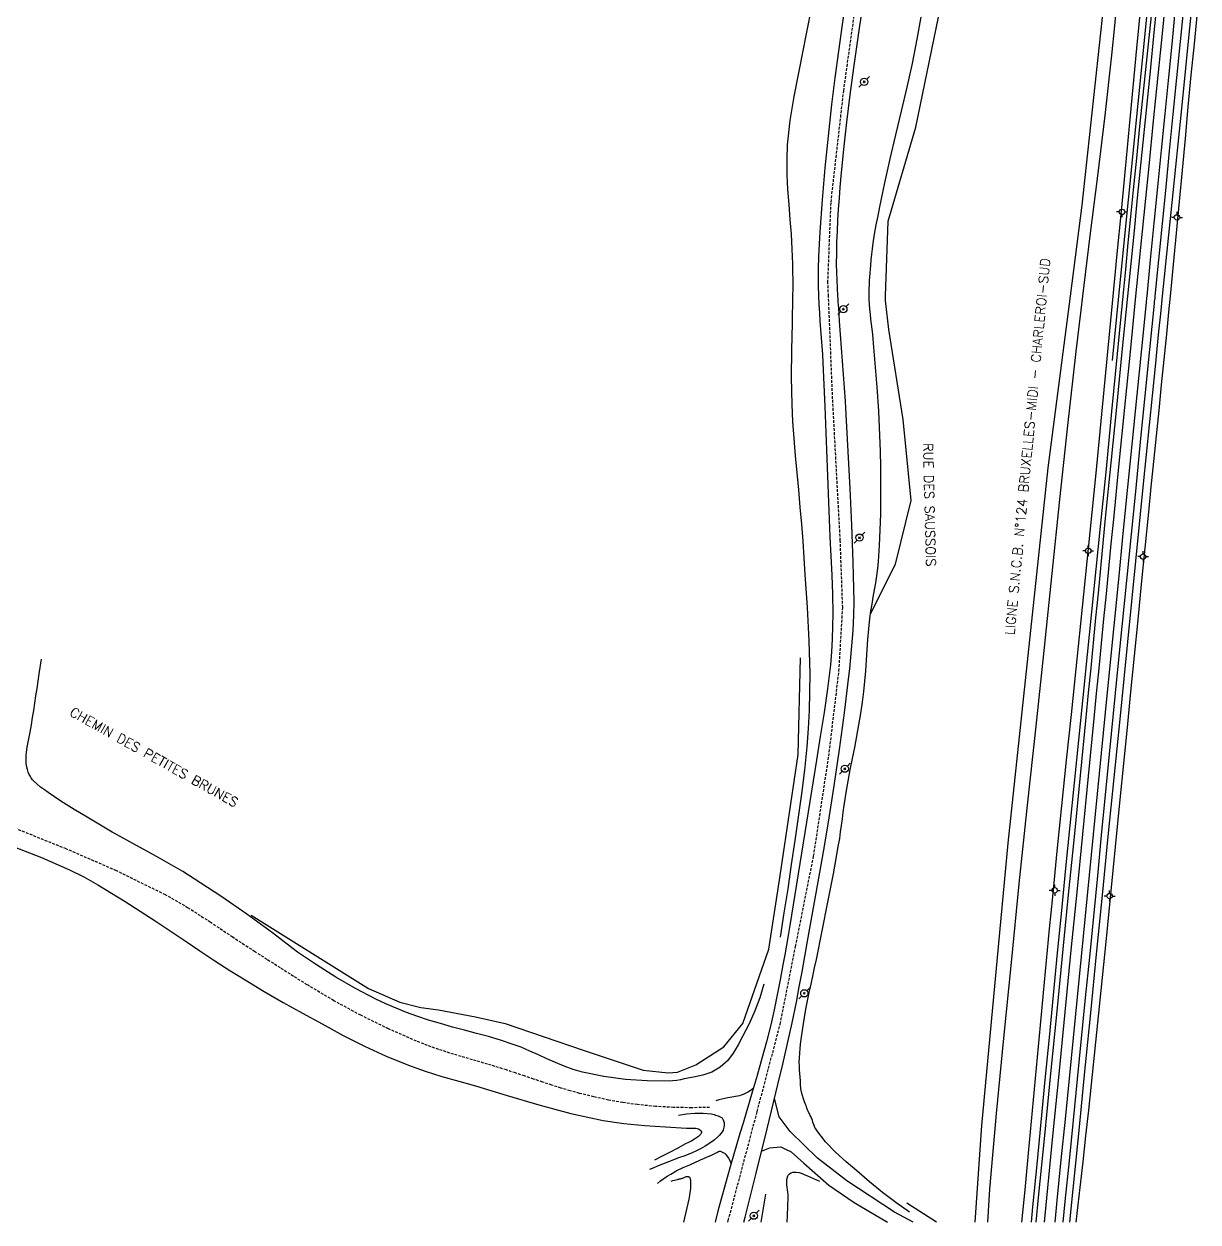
# Model space of a CAD drawing. Header units: millimetres. Extents: x 149998 to 151001, y 150999 to 152001.
# Drawn here: x 150139.2 to 150356, y 151000 to 151221.3 of the extents above; entities that cross this region are included whole.
import ezdxf
from ezdxf.enums import TextEntityAlignment as Align

# ---------------------------------------------------------------- set-up
doc = ezdxf.new("R2010")
doc.units = ezdxf.units.MM
doc.linetypes.add('DASHED', pattern=[0.75, 0.5, -0.25])
doc.layers.get('0').update_dxf_attribs({"linetype": 'CONTINUOUS'})
for name, color, linetype in [('W0001', 6, 'DASHED'), ('W0008', 7, 'CONTINUOUS'), ('W0017', 7, 'CONTINUOUS'), ('W0070', 7, 'DASHED'), ('W0071', 7, 'CONTINUOUS'), ('W0211', 2, 'CONTINUOUS'), ('W0214', 2, 'CONTINUOUS'), ('W0330', 7, 'CONTINUOUS'), ('W0473', 7, 'CONTINUOUS'), ('W0610', 7, 'CONTINUOUS'), ('W0700', 7, 'CONTINUOUS'), ('W0989', 7, 'CONTINUOUS')]:
    doc.layers.add(name, color=color, linetype=linetype)
doc.styles.get("Standard").update_dxf_attribs({"font": 'romans.shx', "width": 0.85})

# ---------------------------------------------------------------- blocks, each defined once
blk = doc.blocks.new('T473')
for p, q in [((-0.166667, 0.166667), (0.166667, -0.166667)), ((-0.166667, -0.166667), (0.166667, 0.166667)), ((0.500001, 0.500001), (1.000002, 1.000002)), ((-1.000002, -1.000002), (-0.500001, -0.500001))]:
    blk.add_line(p, q)
blk.add_ellipse((0, 0), major_axis=(0.471405, 0.471405), ratio=1, start_param=5.4977871438, end_param=11.780972451)
blk = doc.blocks.new('T610')
for p, q in [((-0.500001, 0), (-1.000002, 0)), ((0, 0.500001), (0, 1.000002)), ((0.500001, 0), (1.000002, 0)), ((0, -0.500001), (0, -1.000002))]:
    blk.add_line(p, q)
blk.add_ellipse((0, 0), major_axis=(-0.353554, 0.353554), ratio=1, start_param=3.926990817, end_param=10.2101761242)

msp = doc.modelspace()

# ---------------------------------------------------------------- linework, layer by layer
at = {"layer": 'W0001'}
for points in [[(150287.74, 151171), (150287.63, 151173.52), (150288.22, 151188.39), (150290.55, 151208.94), (150293.44, 151229.66), (150298.06, 151261.73), (150301.16, 151286.59), (150304.65, 151306.6), (150309.45, 151331.41), (150312.53, 151349.9), (150316.99, 151374.32), (150320.2, 151393.6), (150320.46, 151398.2), (150321.5, 151409.2), (150320.9, 151429)], [(150269.17, 151000), (150269.24, 151000.28), (150274.58, 151020.41), (150278.82, 151036.53), (150281.66, 151050.92), (150285, 151067.58), (150287.8, 151086.05), (150289.68, 151101.77), (150290.37, 151113.48), (150289.92, 151125.89), (150288.51, 151152.02), (150287.74, 151171)]]:
    msp.add_lwpolyline(points, dxfattribs=at)
at = {"layer": 'W0008'}
for points in [[(150291.02, 151226.07), (150290.29, 151221.17), (150289.58, 151216.27), (150288.92, 151211.36), (150288.32, 151206.44), (150287.66, 151200.58), (150287.08, 151194.7), (150286.57, 151188.82), (150286.15, 151182.92), (150286.02, 151180.63), (150285.91, 151178.33), (150285.84, 151176.03), (150285.83, 151173.73), (150285.84, 151173.04), (150285.86, 151172.36), (150285.88, 151171.68), (150285.9, 151171)], [(150289.49, 151171), (150289.4, 151172.48), (150289.32, 151173.96), (150289.26, 151175.44), (150289.24, 151176.92), (150289.26, 151178.95), (150289.31, 151180.99), (150289.39, 151183.02), (150289.49, 151185.05), (150289.61, 151187.08), (150289.76, 151189.1), (150289.91, 151191.13), (150290.08, 151193.15), (150290.56, 151198.17), (150291.13, 151203.17), (150291.77, 151208.17), (150292.44, 151213.16), (150292.98, 151217.06), (150293.56, 151220.96), (150294.17, 151224.85)], [(150285.9, 151171), (150285.98, 151169.46), (150286.07, 151167.92), (150286.17, 151166.39), (150286.28, 151164.85), (150286.4, 151163.32), (150286.51, 151161.78), (150286.61, 151160.24), (150286.69, 151158.7), (150287.06, 151150.66), (150287.39, 151142.62), (150287.71, 151134.57), (150288.02, 151126.53), (150288.18, 151123), (150288.36, 151119.48), (150288.5, 151115.95), (150288.55, 151112.42), (150288.51, 151110.05), (150288.43, 151107.67), (150288.29, 151105.3), (150288.1, 151102.93), (150287.58, 151098.51), (150286.93, 151094.1), (150286.21, 151089.71), (150285.51, 151085.31), (150284.31, 151077.67), (150283.09, 151070.03), (150281.84, 151062.39), (150280.58, 151054.76), (150280.28, 151052.95), (150279.97, 151051.14), (150279.66, 151049.33), (150279.33, 151047.52), (150278.81, 151044.74), (150278.28, 151041.96), (150277.72, 151039.18), (150277.09, 151036.41), (150276.31, 151033.29), (150275.45, 151030.18), (150274.56, 151027.08), (150273.67, 151023.98), (150273.12, 151022.06), (150272.55, 151020.15), (150271.97, 151018.24), (150271.39, 151016.33), (150270.81, 151014.42), (150270.24, 151012.51), (150269.68, 151010.6), (150269.14, 151008.68), (150267.38, 151002.23), (150266.8, 151000)], [(150272.1, 151000), (150272.33, 151000.89), (150274.4, 151009.04), (150276.43, 151017.2), (150278.41, 151025.38), (150279.3, 151029.18), (150280.17, 151032.98), (150281.01, 151036.8), (150281.81, 151040.62), (150282.35, 151043.42), (150282.86, 151046.24), (150283.35, 151049.05), (150283.85, 151051.86), (150284.85, 151057.36), (150285.86, 151062.86), (150286.84, 151068.36), (150287.76, 151073.87), (150288.8, 151080.58), (150289.8, 151087.3), (150290.72, 151094.04), (150291.52, 151100.78), (150291.67, 151102.19), (150291.82, 151103.6), (150291.96, 151105.01), (150292.08, 151106.43), (150292.19, 151107.84), (150292.29, 151109.26), (150292.37, 151110.67), (150292.42, 151112.09), (150292.46, 151114.54), (150292.43, 151116.99), (150292.36, 151119.44), (150292.29, 151121.88), (150292.05, 151128.7), (150291.75, 151135.51), (150291.4, 151142.33), (150291.02, 151149.14), (150290.86, 151151.6), (150290.69, 151154.07), (150290.51, 151156.53), (150290.32, 151159), (150290.14, 151161.46), (150289.95, 151163.93), (150289.78, 151166.39), (150289.63, 151168.86), (150289.6, 151169.4), (150289.56, 151169.93), (150289.53, 151170.47), (150289.49, 151171)]]:
    msp.add_lwpolyline(points, dxfattribs=at)
at = {"layer": 'W0017'}
for points in [[(150303.38, 151000), (150299.91, 151001.84), (150291.1, 151007.64), (150285.71, 151011.81), (150280.66, 151016.72), (150278.64, 151019.41), (150277.78, 151022.83)], [(150275.39, 151013.09), (150276.94, 151013.7), (150278.92, 151013.86), (150279.68, 151013.54), (150280.84, 151012.94), (150283.19, 151010.86), (150287.83, 151006.78), (150292.48, 151003.61), (150298.67, 151000)]]:
    msp.add_lwpolyline(points, dxfattribs=at)
at = {"layer": 'W0070'}
for points in [[(150137.42, 151072.79), (150146.79, 151069.03), (150156.06, 151065.01), (150165.13, 151060.55), (150169.41, 151058.11), (150173.54, 151055.45), (150177.62, 151052.71), (150181.73, 151050.03), (150184.18, 151048.47), (150186.63, 151046.91), (150189.09, 151045.35), (150191.54, 151043.79)], [(150265.77, 151021.18), (150262.44, 151021.11), (150259.12, 151021.17), (150255.81, 151021.36), (150252.5, 151021.68), (150249.78, 151022.06), (150247.09, 151022.54), (150244.41, 151023.12), (150241.75, 151023.77), (150240.04, 151024.24), (150238.34, 151024.74), (150236.65, 151025.28), (150234.97, 151025.84), (150233.3, 151026.41), (150231.63, 151026.98), (150229.95, 151027.54), (150228.27, 151028.09), (150226.19, 151028.74), (150224.1, 151029.36), (150222.01, 151029.97), (150219.92, 151030.58), (150217.83, 151031.21), (150215.76, 151031.88), (150213.7, 151032.61), (150211.67, 151033.41), (150206.48, 151035.69), (150201.39, 151038.18), (150196.4, 151040.88), (150191.54, 151043.79)]]:
    msp.add_lwpolyline(points, dxfattribs=at)
at = {"layer": 'W0071'}
for points in [[(150273.89, 151024.71), (150273.45, 151024.36), (150272.98, 151024.05), (150272.49, 151023.78), (150271.98, 151023.56), (150271.64, 151023.44), (150271.3, 151023.34), (150270.94, 151023.26), (150270.59, 151023.2), (150270.24, 151023.14), (150269.88, 151023.09), (150269.53, 151023.02), (150269.18, 151022.95), (150268.61, 151022.82), (150268.05, 151022.68), (150267.49, 151022.55), (150266.93, 151022.4)], [(150260.03, 151019.72), (150261.54, 151019.98), (150263.07, 151020.11), (150264.6, 151020.11), (150266.12, 151019.98), (150266.39, 151019.94), (150266.65, 151019.86), (150266.9, 151019.77), (150267.15, 151019.67), (150267.39, 151019.59), (150267.64, 151019.51), (150267.88, 151019.4), (150268.09, 151019.23), (150268.26, 151018.97), (150268.38, 151018.69), (150268.45, 151018.4), (150268.48, 151018.11), (150268.48, 151017.82), (150268.44, 151017.53), (150268.37, 151017.25), (150268.27, 151016.97), (150268.09, 151016.65), (150267.88, 151016.35), (150267.64, 151016.07), (150267.38, 151015.81), (150266.62, 151015.15), (150265.81, 151014.57), (150264.96, 151014.03), (150264.09, 151013.54), (150263.35, 151013.16), (150262.58, 151012.81), (150261.81, 151012.49), (150261.03, 151012.19), (150260.24, 151011.9), (150259.46, 151011.61), (150258.68, 151011.32), (150257.9, 151011.01), (150257.1, 151010.69), (150256.3, 151010.36), (150255.51, 151010.03), (150254.71, 151009.71)], [(150256.17, 151007.1), (150256.75, 151007.58), (150257.35, 151008.04), (150257.97, 151008.46), (150258.6, 151008.86), (150259.74, 151009.49), (150260.92, 151010.05), (150262.11, 151010.58), (150263.29, 151011.11), (150263.77, 151011.33), (150264.25, 151011.54), (150264.73, 151011.75), (150265.21, 151011.96), (150265.69, 151012.17), (150266.17, 151012.38), (150266.65, 151012.6), (150267.13, 151012.82), (150267.2, 151012.85), (150267.26, 151012.89), (150267.32, 151012.94), (150267.38, 151012.98), (150267.45, 151013.02), (150267.52, 151013.05), (150267.6, 151013.08), (150267.68, 151013.09), (150267.8, 151013.08), (150267.92, 151013.03), (150268.03, 151012.97), (150268.13, 151012.92), (150268.26, 151012.85), (150268.4, 151012.78), (150268.53, 151012.7), (150268.65, 151012.61), (150269, 151012.22), (150269.3, 151011.8), (150269.55, 151011.34), (150269.74, 151010.86)]]:
    msp.add_lwpolyline(points, dxfattribs=at)
at = {"layer": 'W0211'}
for points in [[(150349.28, 151299.04), (150347.79, 151289.06), (150346.4, 151279.08), (150345.12, 151269.07), (150343.95, 151259.06), (150343.37, 151253.63), (150342.86, 151248.19), (150342.39, 151242.74), (150341.95, 151237.3), (150341.51, 151231.85), (150341.05, 151226.41), (150340.56, 151220.96), (150340.01, 151215.53), (150338.77, 151204.38), (150337.41, 151193.25), (150336, 151182.13), (150334.62, 151171)], [(150342.14, 151171), (150342.62, 151175.91), (150343.1, 151180.83), (150343.58, 151185.74), (150344.07, 151190.65), (150344.66, 151196.5), (150345.26, 151202.36), (150345.86, 151208.21), (150346.47, 151214.07), (150347.08, 151219.92), (150347.68, 151225.77)], [(150284.38, 151223.19), (150283.93, 151221.02), (150283.49, 151218.84), (150283.07, 151216.66), (150282.22, 151212.27), (150281.34, 151207.87), (150280.59, 151203.44), (150280.14, 151198.96), (150280.04, 151196.2), (150280.07, 151193.44), (150280.2, 151190.69), (150280.4, 151187.94), (150280.62, 151185.2), (150280.83, 151182.45), (150281, 151179.71), (150281.1, 151176.96), (150281.12, 151175.47), (150281.13, 151173.98), (150281.13, 151172.49), (150281.12, 151171)], [(150295.27, 151171), (150295.27, 151171.71), (150295.28, 151172.42), (150295.3, 151173.13), (150295.34, 151173.85), (150295.38, 151174.56), (150295.43, 151175.26), (150295.48, 151175.97), (150295.54, 151176.68), (150295.62, 151177.72), (150295.73, 151178.75), (150295.85, 151179.77), (150295.99, 151180.8), (150296.26, 151182.49), (150296.57, 151184.18), (150296.9, 151185.86), (150297.23, 151187.54), (150298.16, 151191.97), (150299.16, 151196.38), (150300.19, 151200.78), (150301.24, 151205.18), (150302.27, 151209.59), (150303.24, 151214.01), (150304.14, 151218.45), (150304.92, 151222.91)], [(150354.67, 151223.02), (150352.91, 151205.68), (150351.13, 151188.34), (150349.36, 151171)], [(150281.12, 151171), (150281.03, 151166.01), (150280.92, 151161.02), (150280.87, 151156.03), (150280.97, 151151.03), (150281.12, 151147.86), (150281.34, 151144.7), (150281.6, 151141.54), (150281.89, 151138.38), (150282.19, 151135.22), (150282.48, 151132.06), (150282.75, 151128.9), (150282.98, 151125.74), (150283.4, 151119.62), (150283.8, 151113.5), (150284.12, 151107.37), (150284.27, 151101.24), (150284.25, 151097.87), (150284.17, 151094.5), (150284.01, 151091.14), (150283.77, 151087.77), (150283.33, 151083.44), (150282.76, 151079.11), (150282.14, 151074.8), (150281.51, 151070.49), (150280.87, 151066.02), (150280.21, 151061.56), (150279.52, 151057.1), (150278.8, 151052.64)], [(150302.71, 151001.83), (150300.19, 151003.62), (150297.72, 151005.48), (150295.31, 151007.42), (150292.97, 151009.43), (150291.01, 151011.15), (150289.04, 151012.91), (150287.19, 151014.8), (150285.56, 151016.9), (150285.39, 151017.19), (150285.23, 151017.49), (150285.1, 151017.8), (150284.98, 151018.12), (150284.87, 151018.43), (150284.76, 151018.75), (150284.64, 151019.06), (150284.52, 151019.37), (150284.39, 151019.65), (150284.27, 151019.92), (150284.14, 151020.2), (150284.02, 151020.47), (150283.89, 151020.75), (150283.77, 151021.03), (150283.66, 151021.31), (150283.55, 151021.59), (150283.32, 151022.18), (150283.11, 151022.77), (150282.92, 151023.37), (150282.77, 151023.99), (150282.66, 151024.68), (150282.6, 151025.38), (150282.57, 151026.08), (150282.53, 151026.77), (150282.47, 151027.45), (150282.41, 151028.13), (150282.36, 151028.81), (150282.35, 151029.5), (150282.37, 151030.35), (150282.43, 151031.19), (150282.5, 151032.04), (150282.58, 151032.88), (150282.69, 151033.72), (150282.8, 151034.56), (150282.92, 151035.39), (150283.05, 151036.23), (150283.3, 151037.78), (150283.58, 151039.32), (150283.88, 151040.85), (150284.2, 151042.38), (150284.54, 151043.91), (150284.87, 151045.44), (150285.19, 151046.97), (150285.5, 151048.5), (150286.56, 151053.78), (150287.63, 151059.06), (150288.67, 151064.34), (150289.62, 151069.64), (150289.81, 151070.85), (150289.99, 151072.06), (150290.16, 151073.27), (150290.32, 151074.48), (150290.48, 151075.69), (150290.64, 151076.91), (150290.82, 151078.12), (150291, 151079.32), (150291.36, 151081.42), (150291.75, 151083.51), (150292.16, 151085.59), (150292.58, 151087.67), (150292.99, 151089.76), (150293.37, 151091.85), (150293.73, 151093.95), (150294.04, 151096.05), (150294.27, 151097.97), (150294.46, 151099.9), (150294.61, 151101.83), (150294.75, 151103.76), (150294.88, 151105.69), (150295.03, 151107.62), (150295.19, 151109.55), (150295.4, 151111.48), (150295.58, 151112.8), (150295.78, 151114.12), (150296.01, 151115.43), (150296.24, 151116.74), (150296.46, 151118.06), (150296.67, 151119.38), (150296.85, 151120.7), (150296.98, 151122.03), (150297.18, 151124.93), (150297.31, 151127.84), (150297.4, 151130.75), (150297.43, 151133.66), (150297.42, 151136.57), (150297.39, 151139.47), (150297.33, 151142.38), (150297.25, 151145.29), (150297.05, 151149.74), (150296.75, 151154.18), (150296.38, 151158.62), (150296, 151163.05), (150295.92, 151163.97), (150295.81, 151164.9), (150295.7, 151165.82), (150295.59, 151166.74), (150295.48, 151167.67), (150295.39, 151168.6), (150295.32, 151169.52), (150295.28, 151170.45), (150295.27, 151170.59), (150295.27, 151170.73), (150295.27, 151170.86), (150295.27, 151171)], [(150334.62, 151171), (150334.31, 151168.44), (150334.01, 151165.88), (150333.71, 151163.32), (150333.41, 151160.76), (150331.89, 151147.1), (150330.43, 151133.43), (150329, 151119.76), (150327.56, 151106.09), (150326.01, 151091.56), (150324.44, 151077.02), (150322.9, 151062.49), (150321.46, 151047.94), (150320.08, 151033.99), (150318.69, 151020.04), (150317.47, 151006.07), (150317.11, 151000)], [(150325.22, 151000), (150325.49, 151002.79), (150326.26, 151010.61), (150327.02, 151018.43), (150327.78, 151026.25), (150328.53, 151034.07), (150329.29, 151041.89), (150330.04, 151049.71), (150330.81, 151057.53), (150331.58, 151065.35), (150332.37, 151073.24), (150333.17, 151081.13), (150333.98, 151089.02), (150334.79, 151096.91), (150335.6, 151104.8), (150336.4, 151112.69), (150337.2, 151120.58), (150338, 151128.47), (150339.05, 151139.1), (150340.08, 151149.73), (150341.11, 151160.37), (150342.14, 151171)], [(150349.36, 151171), (150349.03, 151167.76), (150348.71, 151164.51), (150348.38, 151161.27), (150348.05, 151158.03), (150345.86, 151136.32), (150343.69, 151114.61), (150341.52, 151092.91), (150339.35, 151071.2), (150338.27, 151060.35), (150337.19, 151049.49), (150336.11, 151038.64), (150335.03, 151027.79), (150333.96, 151016.93), (150332.88, 151006.08), (150332.27, 151000)], [(150189.72, 151049.84), (150185.08, 151053.41), (150180.35, 151056.86), (150175.53, 151060.19), (150170.64, 151063.41), (150168.52, 151064.72), (150166.37, 151065.99), (150164.2, 151067.21), (150162.02, 151068.42), (150159.83, 151069.61), (150157.65, 151070.82), (150155.48, 151072.04), (150153.33, 151073.3), (150150.88, 151074.75), (150148.44, 151076.21), (150146.02, 151077.72), (150143.66, 151079.32), (150142.95, 151079.83), (150142.25, 151080.35), (150141.57, 151080.91), (150140.94, 151081.52), (150140.78, 151081.69), (150140.63, 151081.87), (150140.5, 151082.07), (150140.38, 151082.27), (150140.16, 151082.69), (150139.97, 151083.12), (150139.82, 151083.57), (150139.7, 151084.02), (150139.6, 151084.71), (150139.57, 151085.39), (150139.59, 151086.08), (150139.64, 151086.76), (150139.76, 151087.7), (150139.95, 151088.63), (150140.16, 151089.56), (150140.34, 151090.49), (150140.56, 151091.83), (150140.78, 151093.17), (150140.99, 151094.51), (150141.19, 151095.86), (150141.4, 151097.2), (150141.6, 151098.55), (150141.8, 151099.89), (150142.01, 151101.24), (150142.43, 151103.98)], [(150137.16, 151069.36), (150142.42, 151067.34), (150147.59, 151065.08), (150150.23, 151063.74), (150152.8, 151062.28), (150155.33, 151060.74), (150157.85, 151059.2), (150160.66, 151057.44), (150163.43, 151055.64), (150166.19, 151053.81), (150168.93, 151051.95), (150171.67, 151050.1), (150174.43, 151048.27), (150177.2, 151046.47), (150180.01, 151044.72), (150183.52, 151042.61), (150187.06, 151040.56), (150190.64, 151038.56), (150194.24, 151036.62)], [(150275.8, 151043.94), (150275.04, 151041.44), (150274.13, 151038.98), (150273.08, 151036.59), (150271.88, 151034.26), (150271.05, 151032.74), (150270.16, 151031.22), (150269.09, 151029.79), (150267.76, 151028.58), (150266.21, 151027.7), (150264.51, 151027.15), (150262.8, 151026.78), (150261.12, 151026.42), (150260.43, 151026.27), (150259.73, 151026.14), (150259.03, 151026.05), (150258.32, 151026.01), (150254.28, 151026.05), (150250.25, 151026.34), (150246.25, 151026.89), (150242.29, 151027.71), (150240.61, 151028.19), (150238.96, 151028.78), (150237.34, 151029.44), (150235.75, 151030.15), (150234.17, 151030.88), (150232.58, 151031.59), (150230.97, 151032.27), (150229.34, 151032.87), (150227.16, 151033.58), (150224.96, 151034.24), (150222.74, 151034.84), (150220.53, 151035.43), (150218.31, 151036.02), (150216.1, 151036.64), (150213.9, 151037.3), (150211.72, 151038.02), (150209.8, 151038.73), (150207.89, 151039.48), (150206.01, 151040.29), (150204.16, 151041.17), (150200.43, 151043.14), (150196.78, 151045.24), (150193.21, 151047.48), (150189.72, 151049.84)], [(150194.24, 151036.62), (150198.12, 151034.48), (150202.07, 151032.49), (150206.09, 151030.65), (150210.18, 151028.96), (150213.24, 151027.87), (150216.35, 151026.91), (150219.47, 151026.03), (150222.59, 151025.14), (150228.43, 151023.4), (150234.27, 151021.64), (150240.17, 151020.04), (150246.14, 151018.76), (150249.96, 151018.19), (150253.81, 151017.81), (150257.66, 151017.56), (150261.51, 151017.36), (150261.67, 151017.35), (150261.82, 151017.35), (150261.97, 151017.36), (150262.12, 151017.36), (150262.28, 151017.36), (150262.43, 151017.36), (150262.58, 151017.36), (150262.73, 151017.35), (150262.98, 151017.33), (150263.24, 151017.32), (150263.5, 151017.28), (150263.74, 151017.19), (150263.91, 151017.1), (150264.06, 151016.99), (150264.19, 151016.85), (150264.29, 151016.68), (150264.3, 151016.61), (150264.3, 151016.54), (150264.28, 151016.47), (150264.26, 151016.4), (150264.12, 151016.18), (150263.95, 151015.98), (150263.76, 151015.82), (150263.56, 151015.66), (150263.03, 151015.3), (150262.48, 151015), (150261.91, 151014.72), (150261.35, 151014.43), (150259.92, 151013.67), (150258.48, 151012.92), (150257.04, 151012.18), (150255.59, 151011.45)], [(150258.67, 151007.57), (150258.97, 151007.65), (150259.28, 151007.73), (150259.58, 151007.8), (150259.89, 151007.88), (150259.99, 151007.91), (150260.1, 151007.93), (150260.21, 151007.95), (150260.31, 151007.97), (150260.42, 151008), (150260.53, 151008.02), (150260.63, 151008.05), (150260.74, 151008.08), (150260.86, 151008.12), (150260.98, 151008.18), (150261.09, 151008.24), (150261.2, 151008.3), (150261.32, 151008.35), (150261.45, 151008.4), (150261.58, 151008.42), (150261.72, 151008.43), (150261.82, 151008.41), (150261.91, 151008.38), (150261.99, 151008.33), (150262.07, 151008.27), (150262.08, 151008.26), (150262.1, 151008.25), (150262.12, 151008.24), (150262.13, 151008.22), (150262.22, 151007.95), (150262.25, 151007.66), (150262.25, 151007.38), (150262.25, 151007.1), (150262.26, 151006.78), (150262.25, 151006.45), (150262.24, 151006.12), (150262.21, 151005.8), (150262.1, 151004.99), (150261.95, 151004.2), (150261.79, 151003.4), (150261.61, 151002.61), (150260.98, 151000)], [(150280.09, 151000), (150280.16, 151001.21), (150280.24, 151002.9), (150280.29, 151004.59), (150280.28, 151005.05), (150280.23, 151005.51), (150280.17, 151005.97), (150280.1, 151006.42), (150280.05, 151006.89), (150280.03, 151007.36), (150280.06, 151007.83), (150280.15, 151008.3), (150280.18, 151008.39), (150280.21, 151008.48), (150280.25, 151008.56), (150280.29, 151008.65), (150280.34, 151008.73), (150280.4, 151008.8), (150280.47, 151008.87), (150280.55, 151008.93), (150280.84, 151009.09), (150281.15, 151009.19), (150281.47, 151009.23), (150281.79, 151009.23), (150282.34, 151009.14), (150282.87, 151008.96), (150283.37, 151008.74), (150283.87, 151008.53), (150284.43, 151008.31), (150284.98, 151008.07), (150285.53, 151007.82), (150286.07, 151007.56)]]:
    msp.add_lwpolyline(points, dxfattribs=at)
at = {"layer": 'W0214'}
for points in [[(150340.32, 151171), (150341.07, 151178.85), (150341.82, 151186.7), (150342.57, 151194.55), (150343.33, 151202.39), (150344.71, 151216.83), (150346.08, 151231.26), (150347.47, 151245.69), (150348.91, 151260.12), (150350.33, 151273.83), (150351.79, 151287.53), (150353.29, 151301.23), (150354.83, 151314.93)], [(150346.62, 151224.41), (150344.85, 151206.61), (150343.08, 151188.8), (150341.3, 151171)], [(150350.89, 151171), (150351.45, 151176.83), (150352.01, 151182.65), (150352.56, 151188.48), (150353.1, 151194.31), (150353.65, 151200.14), (150354.19, 151205.97), (150354.74, 151211.8), (150355.3, 151217.62), (150355.98, 151224.72)], [(150323.47, 151000), (150324.05, 151005.92), (150324.7, 151012.72), (150325.26, 151018.64), (150325.81, 151024.56), (150326.36, 151030.47), (150326.9, 151036.39), (150327.45, 151042.31), (150328, 151048.23), (150328.56, 151054.14), (150329.14, 151060.06), (150329.98, 151068.48), (150330.84, 151076.9), (150331.72, 151085.32), (150332.6, 151093.73), (150333.49, 151102.15), (150334.37, 151110.57), (150335.23, 151118.99), (150336.08, 151127.41), (150337.16, 151138.3), (150338.22, 151149.2), (150339.27, 151160.1), (150340.32, 151171)], [(150333.48, 151000), (150333.66, 151001.59), (150334.2, 151006.36), (150334.74, 151011.13), (150335.28, 151015.9), (150335.81, 151020.67), (150336.33, 151025.44), (150337.69, 151038.59), (150339.01, 151051.75), (150340.31, 151064.91), (150341.62, 151078.07), (150342.28, 151084.7), (150342.94, 151091.33), (150343.59, 151097.96), (150344.25, 151104.59), (150344.91, 151111.21), (150345.56, 151117.84), (150346.22, 151124.47), (150346.88, 151131.1), (150347.35, 151135.8), (150347.83, 151140.5), (150348.31, 151145.2), (150348.79, 151149.91), (150349.26, 151154.61), (150349.74, 151159.31), (150350.21, 151164.01), (150350.67, 151168.71), (150350.72, 151169.29), (150350.78, 151169.86), (150350.83, 151170.43), (150350.89, 151171)], [(150341.3, 151171), (150340.11, 151159.13)], [(150276.09, 151005.15), (150275.25, 151000)]]:
    msp.add_lwpolyline(points, dxfattribs=at)
at = {"layer": 'W0330'}
for points in [[(150344.3, 151383.96), (150345.12, 151372.01), (150345.13, 151352.77), (150347.16, 151336.04), (150348.55, 151326.45), (150347.63, 151318.22), (150346.25, 151298.61), (150342.99, 151273.46), (150340.15, 151239.57), (150334.52, 151187.79), (150332.35, 151171)], [(150298.27, 151171), (150298.75, 151184.89), (150303.85, 151202.21), (150308.04, 151222.57), (150309.6, 151236.02), (150309.86, 151241.7), (150310.54, 151246.9), (150310.69, 151254.19), (150311.28, 151265.61), (150312.65, 151279.73), (150313.64, 151288.71), (150315.59, 151298.14), (150317.56, 151302.63), (150318.82, 151309.73), (150319.8, 151316.86), (150321.02, 151320.14), (150323.01, 151327.21), (150323.45, 151338.29), (150323.36, 151351.16), (150324.91, 151363.4), (150326.35, 151370.2)], [(150295.51, 151112.36), (150300.13, 151121.51), (150303.04, 151133.27), (150301.53, 151148.21), (150298.89, 151164.83), (150298.25, 151170.21), (150298.27, 151171)], [(150332.35, 151171), (150328.26, 151139.32), (150320.87, 151069.95), (150316, 151017.83), (150314.77, 151000)], [(150181.14, 151056.67), (150202.78, 151043.15), (150208.6, 151040.6), (150212.49, 151039.64), (150215.72, 151039.19), (150222.54, 151037.89), (150228.04, 151036.7), (150242.43, 151031.74), (150253.51, 151028.07), (150258.12, 151027.54), (150259.89, 151027.7), (150263.24, 151029.04), (150268.39, 151032.39), (150271.91, 151036.64), (150276.72, 151050.39), (150278.76, 151063.59), (150282.14, 151086.35), (150282.56, 151104.23)], [(150307.68, 151000), (150302.21, 151003.46)]]:
    msp.add_lwpolyline(points, dxfattribs=at)
at = {"layer": 'W0700'}
for points in [[(150348.75, 151228.69), (150347.9, 151220.32), (150347.06, 151211.94), (150346.22, 151203.57), (150345.38, 151195.19), (150344.77, 151189.15), (150344.16, 151183.1), (150343.56, 151177.05), (150342.95, 151171)], [(150350.24, 151228.54), (150349.4, 151220.17), (150348.55, 151211.79), (150347.71, 151203.42), (150346.87, 151195.04), (150346.26, 151189.03), (150345.66, 151183.02), (150345.06, 151177.01), (150344.46, 151171)], [(150351.85, 151224.92), (150351.18, 151218.18), (150350.51, 151211.44), (150349.84, 151204.7), (150349.17, 151197.96), (150348.51, 151191.22), (150347.84, 151184.48), (150347.17, 151177.74), (150346.51, 151171)], [(150353.34, 151224.77), (150352.67, 151218.05), (150352, 151211.33), (150351.34, 151204.61), (150350.67, 151197.88), (150350.01, 151191.16), (150349.35, 151184.44), (150348.68, 151177.72), (150348.01, 151171)], [(150342.95, 151171), (150341.92, 151160.75), (150340.9, 151150.49), (150339.88, 151140.24), (150338.86, 151129.99), (150338.41, 151125.38), (150337.96, 151120.78), (150337.51, 151116.18), (150337.06, 151111.58), (150336.61, 151106.98), (150336.16, 151102.37), (150335.71, 151097.77), (150335.25, 151093.17), (150334.2, 151082.47), (150333.14, 151071.77), (150332.09, 151061.08), (150331.03, 151050.38), (150329.9, 151038.92), (150328.76, 151027.46), (150327.62, 151016), (150326.49, 151004.54), (150326.03, 151000)], [(150344.46, 151171), (150343.43, 151160.71), (150342.4, 151150.42), (150341.38, 151140.13), (150340.36, 151129.84), (150339.9, 151125.24), (150339.45, 151120.64), (150339, 151116.03), (150338.55, 151111.43), (150338.1, 151106.83), (150337.65, 151102.23), (150337.2, 151097.63), (150336.75, 151093.02), (150335.69, 151082.33), (150334.64, 151071.63), (150333.58, 151060.93), (150332.52, 151050.23), (150331.39, 151038.77), (150330.25, 151027.31), (150329.12, 151015.85), (150327.98, 151004.39), (150327.54, 151000)], [(150346.51, 151171), (150346.48, 151170.71), (150346.45, 151170.41), (150346.42, 151170.12), (150346.39, 151169.82), (150345.54, 151161.29), (150344.69, 151152.76), (150343.83, 151144.24), (150342.98, 151135.71), (150342.12, 151127.18), (150341.27, 151118.65), (150340.42, 151110.12), (150339.57, 151101.59), (150338.83, 151094.09), (150338.09, 151086.58), (150337.36, 151079.08), (150336.63, 151071.57), (150335.89, 151064.07), (150335.16, 151056.56), (150334.42, 151049.06), (150333.68, 151041.55), (150332.93, 151034.03), (150332.18, 151026.51), (150331.42, 151018.99), (150330.67, 151011.47), (150329.91, 151003.95), (150329.52, 151000)], [(150348.01, 151171), (150347.98, 151170.67), (150347.95, 151170.34), (150347.91, 151170), (150347.88, 151169.67), (150347.03, 151161.14), (150346.18, 151152.62), (150345.32, 151144.09), (150344.47, 151135.56), (150343.61, 151127.03), (150342.76, 151118.5), (150341.91, 151109.97), (150341.06, 151101.45), (150340.32, 151093.94), (150339.59, 151086.44), (150338.85, 151078.93), (150338.12, 151071.43), (150337.39, 151063.92), (150336.65, 151056.42), (150335.92, 151048.91), (150335.17, 151041.41), (150334.43, 151033.88), (150333.67, 151026.36), (150332.92, 151018.84), (150332.17, 151011.32), (150331.41, 151003.8), (150331.03, 151000)]]:
    msp.add_lwpolyline(points, dxfattribs=at)

# ---------------------------------------------------------------- block references
at = {"layer": 'W0473'}
for p in [(150294.34, 151210.59), (150290.49, 151168.6), (150293.46, 151126.41), (150290.77, 151083.73), (150283.28, 151042.24), (150273.95, 151001.17)]:
    msp.add_blockref('T473', p, dxfattribs=at)
at = {"layer": 'W0610'}
for p in [(150341.94, 151186.58), (150352.1, 151185.56), (150335.7, 151123.98), (150345.84, 151122.9), (150329.51, 151061.26), (150339.65, 151060.21)]:
    msp.add_blockref('T610', p, dxfattribs=at)

# ---------------------------------------------------------------- texts
at = {"layer": 'W0989'}
for s, rotation, p in [('LIGNE S.N.C.B. N°124 BRUXELLES-MIDI - CHARLEROI-SUD', 84.5573, (150324.5, 151143.23)), ('CHEMIN DES PETITES BRUNES', 330.819, (150163.21, 151085.87))]:
    msp.add_text(s, height=1.75, rotation=rotation, dxfattribs=at).set_placement(p, align=Align.MIDDLE)
msp.add_text('RUE DES SAUSSOIS   ', height=1.75, rotation=271.3981, dxfattribs=at).set_placement((150305.25, 151143.85))

doc.saveas('drawing.dxf')
